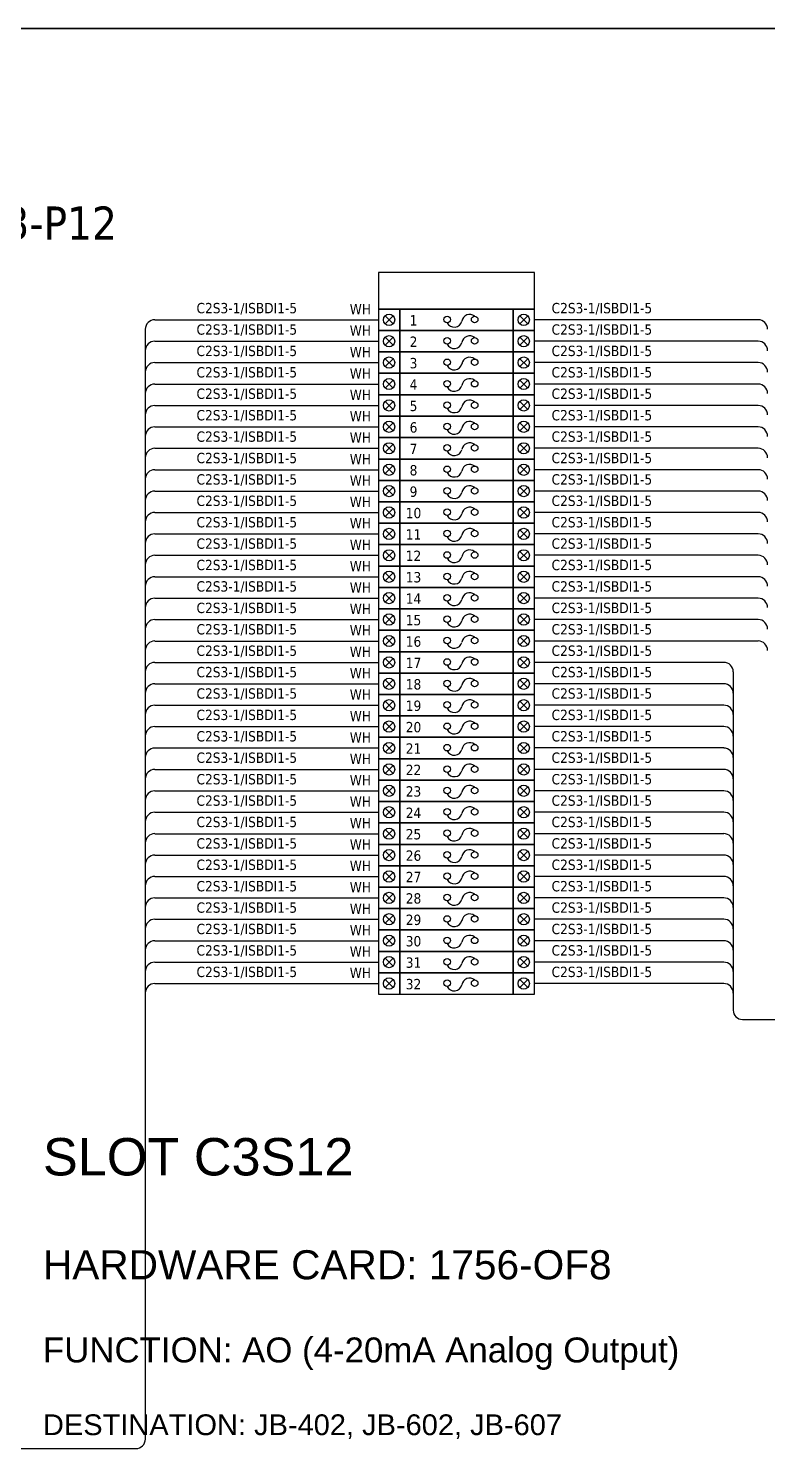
# Model space of a CAD drawing. Header units: millimetres. Extents: x 0 to 62600, y 0 to 14837.
# Drawn here: x 51606 to 52318, y 7345 to 8713 of the extents above; entities that cross this region are included whole.
import ezdxf
from ezdxf.enums import TextEntityAlignment as Align

# ---------------------------------------------------------------- set-up
doc = ezdxf.new("R2010")
doc.units = ezdxf.units.MM
doc.layers.add('HELPPOINT', color=7, linetype='Continuous')
doc.layers.add('IE-WIRE', color=7, linetype='Continuous', lineweight=25)
doc.layers.add('power', color=7, linetype='Continuous', lineweight=25)
doc.styles.get("Standard").update_dxf_attribs({"font": 'arial.ttf'})
doc.styles.add('Tahoma', font='')
doc.styles.get('Tahoma').set_extended_font_data('Tahoma')

msp = doc.modelspace()

# ---------------------------------------------------------------- linework, layer by layer
at = {"color": 1, "ltscale": 25.4}
for p, q in [((51956.8, 8436), (51949.2, 8428.3)), ((51949.2, 8436), (51956.8, 8428.3)), ((52078.9, 8436), (52086.6, 8428.3)), ((52086.6, 8436), (52078.9, 8428.3)), ((51956.8, 8415.3), (51949.2, 8407.7)), ((51949.2, 8415.3), (51956.8, 8407.7)), ((52078.9, 8415.3), (52086.6, 8407.7)), ((52086.6, 8415.3), (52078.9, 8407.7)), ((51956.8, 8394.7), (51949.2, 8387.1)), ((51949.2, 8394.7), (51956.8, 8387.1)), ((52078.9, 8394.7), (52086.6, 8387.1)), ((52086.6, 8394.7), (52078.9, 8387.1)), ((51956.8, 8374.1), (51949.2, 8366.4)), ((51949.2, 8374.1), (51956.8, 8366.4)), ((52078.9, 8374.1), (52086.6, 8366.4)), ((52086.6, 8374.1), (52078.9, 8366.4)), ((51956.8, 8353.5), (51949.2, 8345.8)), ((51949.2, 8353.5), (51956.8, 8345.8)), ((52078.9, 8353.5), (52086.6, 8345.8)), ((52086.6, 8353.5), (52078.9, 8345.8)), ((51956.8, 8332.9), (51949.2, 8325.2)), ((51949.2, 8332.9), (51956.8, 8325.2)), ((52078.9, 8332.9), (52086.6, 8325.2)), ((52086.6, 8332.9), (52078.9, 8325.2)), ((51956.8, 8312.3), (51949.2, 8304.6)), ((51949.2, 8312.3), (51956.8, 8304.6)), ((52078.9, 8312.3), (52086.6, 8304.6)), ((52086.6, 8312.3), (52078.9, 8304.6)), ((51956.8, 8291.7), (51949.2, 8284)), ((51949.2, 8291.7), (51956.8, 8284)), ((52078.9, 8291.7), (52086.6, 8284)), ((52086.6, 8291.7), (52078.9, 8284)), ((51956.8, 8271.1), (51949.2, 8263.4)), ((51949.2, 8271.1), (51956.8, 8263.4)), ((52078.9, 8271.1), (52086.6, 8263.4)), ((52086.6, 8271.1), (52078.9, 8263.4)), ((51956.8, 8250.4), (51949.2, 8242.8)), ((51949.2, 8250.4), (51956.8, 8242.8)), ((52078.9, 8250.4), (52086.6, 8242.8)), ((52086.6, 8250.4), (52078.9, 8242.8)), ((51956.8, 8229.8), (51949.2, 8222.2)), ((51949.2, 8229.8), (51956.8, 8222.2)), ((52078.9, 8229.8), (52086.6, 8222.2)), ((52086.6, 8229.8), (52078.9, 8222.2)), ((51956.8, 8209.2), (51949.2, 8201.6)), ((51949.2, 8209.2), (51956.8, 8201.6)), ((52078.9, 8209.2), (52086.6, 8201.6)), ((52086.6, 8209.2), (52078.9, 8201.6)), ((51956.8, 8188.6), (51949.2, 8180.9)), ((51949.2, 8188.6), (51956.8, 8180.9)), ((52078.9, 8188.6), (52086.6, 8180.9)), ((52086.6, 8188.6), (52078.9, 8180.9)), ((51956.8, 8168), (51949.2, 8160.3)), ((51949.2, 8168), (51956.8, 8160.3)), ((52078.9, 8168), (52086.6, 8160.3)), ((52086.6, 8168), (52078.9, 8160.3)), ((51956.8, 8147.4), (51949.2, 8139.7)), ((51949.2, 8147.4), (51956.8, 8139.7)), ((52078.9, 8147.4), (52086.6, 8139.7)), ((52086.6, 8147.4), (52078.9, 8139.7)), ((51956.8, 8126.8), (51949.2, 8119.1)), ((51949.2, 8126.8), (51956.8, 8119.1)), ((52078.9, 8126.8), (52086.6, 8119.1)), ((52086.6, 8126.8), (52078.9, 8119.1)), ((51956.8, 8106.2), (51949.2, 8098.5)), ((51949.2, 8106.2), (51956.8, 8098.5)), ((52078.9, 8106.2), (52086.6, 8098.5)), ((52086.6, 8106.2), (52078.9, 8098.5)), ((51956.8, 8085.6), (51949.2, 8077.9)), ((51949.2, 8085.6), (51956.8, 8077.9)), ((52078.9, 8085.6), (52086.6, 8077.9)), ((52086.6, 8085.6), (52078.9, 8077.9)), ((51956.8, 8064.9), (51949.2, 8057.3)), ((51949.2, 8064.9), (51956.8, 8057.3)), ((52078.9, 8064.9), (52086.6, 8057.3)), ((52086.6, 8064.9), (52078.9, 8057.3)), ((51956.8, 8044.3), (51949.2, 8036.7)), ((51949.2, 8044.3), (51956.8, 8036.7)), ((52078.9, 8044.3), (52086.6, 8036.7)), ((52086.6, 8044.3), (52078.9, 8036.7)), ((51956.8, 8023.7), (51949.2, 8016)), ((51949.2, 8023.7), (51956.8, 8016)), ((52078.9, 8023.7), (52086.6, 8016)), ((52086.6, 8023.7), (52078.9, 8016)), ((51956.8, 8003.1), (51949.2, 7995.4)), ((51949.2, 8003.1), (51956.8, 7995.4)), ((52078.9, 8003.1), (52086.6, 7995.4)), ((52086.6, 8003.1), (52078.9, 7995.4)), ((51956.8, 7982.5), (51949.2, 7974.8)), ((51949.2, 7982.5), (51956.8, 7974.8)), ((52078.9, 7982.5), (52086.6, 7974.8)), ((52086.6, 7982.5), (52078.9, 7974.8)), ((51956.8, 7961.9), (51949.2, 7954.2)), ((51949.2, 7961.9), (51956.8, 7954.2)), ((52078.9, 7961.9), (52086.6, 7954.2)), ((52086.6, 7961.9), (52078.9, 7954.2)), ((51956.8, 7941.3), (51949.2, 7933.6)), ((51949.2, 7941.3), (51956.8, 7933.6)), ((52078.9, 7941.3), (52086.6, 7933.6)), ((52086.6, 7941.3), (52078.9, 7933.6)), ((51956.8, 7920.7), (51949.2, 7913)), ((51949.2, 7920.7), (51956.8, 7913)), ((52078.9, 7920.7), (52086.6, 7913)), ((52086.6, 7920.7), (52078.9, 7913)), ((51956.8, 7900), (51949.2, 7892.4)), ((51949.2, 7900), (51956.8, 7892.4)), ((52078.9, 7900), (52086.6, 7892.4)), ((52086.6, 7900), (52078.9, 7892.4)), ((51956.8, 7879.4), (51949.2, 7871.8)), ((51949.2, 7879.4), (51956.8, 7871.8)), ((52078.9, 7879.4), (52086.6, 7871.8)), ((52086.6, 7879.4), (52078.9, 7871.8)), ((51956.8, 7858.8), (51949.2, 7851.2)), ((51949.2, 7858.8), (51956.8, 7851.2)), ((52078.9, 7858.8), (52086.6, 7851.2)), ((52086.6, 7858.8), (52078.9, 7851.2)), ((51956.8, 7838.2), (51949.2, 7830.5)), ((51949.2, 7838.2), (51956.8, 7830.5)), ((52078.9, 7838.2), (52086.6, 7830.5)), ((52086.6, 7838.2), (52078.9, 7830.5)), ((51956.8, 7817.6), (51949.2, 7809.9)), ((51949.2, 7817.6), (51956.8, 7809.9)), ((52078.9, 7817.6), (52086.6, 7809.9)), ((52086.6, 7817.6), (52078.9, 7809.9)), ((51956.8, 7797), (51949.2, 7789.3)), ((51949.2, 7797), (51956.8, 7789.3)), ((52078.9, 7797), (52086.6, 7789.3)), ((52086.6, 7797), (52078.9, 7789.3))]:
    msp.add_line(p, q, dxfattribs=at)
at = {"color": 4, "ltscale": 25.4}
msp.add_lwpolyline([(51942.7, 8442.4), (52093, 8442.4), (52093, 8477.6), (51942.7, 8477.6)], close=True, dxfattribs=at)
at = {"color": 1, "ltscale": 25.4}
for points in [[(51942.7, 8421.8), (51963.3, 8421.8), (51963.3, 8442.4), (51942.7, 8442.4)], [(51963.3, 8421.8), (52072.4, 8421.8), (52072.4, 8442.4), (51963.3, 8442.4)], [(52072.4, 8421.8), (52093, 8421.8), (52093, 8442.4), (52072.4, 8442.4)], [(51942.7, 8401.2), (51963.3, 8401.2), (51963.3, 8421.8), (51942.7, 8421.8)], [(51963.3, 8401.2), (52072.4, 8401.2), (52072.4, 8421.8), (51963.3, 8421.8)], [(52072.4, 8401.2), (52093, 8401.2), (52093, 8421.8), (52072.4, 8421.8)], [(51942.7, 8380.6), (51963.3, 8380.6), (51963.3, 8401.2), (51942.7, 8401.2)], [(51963.3, 8380.6), (52072.4, 8380.6), (52072.4, 8401.2), (51963.3, 8401.2)], [(52072.4, 8380.6), (52093, 8380.6), (52093, 8401.2), (52072.4, 8401.2)], [(51942.7, 8360), (51963.3, 8360), (51963.3, 8380.6), (51942.7, 8380.6)], [(51963.3, 8360), (52072.4, 8360), (52072.4, 8380.6), (51963.3, 8380.6)], [(52072.4, 8360), (52093, 8360), (52093, 8380.6), (52072.4, 8380.6)], [(51942.7, 8339.4), (51963.3, 8339.4), (51963.3, 8360), (51942.7, 8360)], [(51963.3, 8339.4), (52072.4, 8339.4), (52072.4, 8360), (51963.3, 8360)], [(52072.4, 8339.4), (52093, 8339.4), (52093, 8360), (52072.4, 8360)], [(51942.7, 8318.8), (51963.3, 8318.8), (51963.3, 8339.4), (51942.7, 8339.4)], [(51963.3, 8318.8), (52072.4, 8318.8), (52072.4, 8339.4), (51963.3, 8339.4)], [(52072.4, 8318.8), (52093, 8318.8), (52093, 8339.4), (52072.4, 8339.4)], [(51942.7, 8298.1), (51963.3, 8298.1), (51963.3, 8318.8), (51942.7, 8318.8)], [(51963.3, 8298.1), (52072.4, 8298.1), (52072.4, 8318.8), (51963.3, 8318.8)], [(52072.4, 8298.1), (52093, 8298.1), (52093, 8318.8), (52072.4, 8318.8)], [(51942.7, 8277.5), (51963.3, 8277.5), (51963.3, 8298.1), (51942.7, 8298.1)], [(51963.3, 8277.5), (52072.4, 8277.5), (52072.4, 8298.1), (51963.3, 8298.1)], [(52072.4, 8277.5), (52093, 8277.5), (52093, 8298.1), (52072.4, 8298.1)], [(51942.7, 8256.9), (51963.3, 8256.9), (51963.3, 8277.5), (51942.7, 8277.5)], [(51963.3, 8256.9), (52072.4, 8256.9), (52072.4, 8277.5), (51963.3, 8277.5)], [(52072.4, 8256.9), (52093, 8256.9), (52093, 8277.5), (52072.4, 8277.5)], [(51942.7, 8236.3), (51963.3, 8236.3), (51963.3, 8256.9), (51942.7, 8256.9)], [(51963.3, 8236.3), (52072.4, 8236.3), (52072.4, 8256.9), (51963.3, 8256.9)], [(52072.4, 8236.3), (52093, 8236.3), (52093, 8256.9), (52072.4, 8256.9)], [(51942.7, 8215.7), (51963.3, 8215.7), (51963.3, 8236.3), (51942.7, 8236.3)], [(51963.3, 8215.7), (52072.4, 8215.7), (52072.4, 8236.3), (51963.3, 8236.3)], [(52072.4, 8215.7), (52093, 8215.7), (52093, 8236.3), (52072.4, 8236.3)], [(51942.7, 8195.1), (51963.3, 8195.1), (51963.3, 8215.7), (51942.7, 8215.7)], [(51963.3, 8195.1), (52072.4, 8195.1), (52072.4, 8215.7), (51963.3, 8215.7)], [(52072.4, 8195.1), (52093, 8195.1), (52093, 8215.7), (52072.4, 8215.7)], [(51942.7, 8174.5), (51963.3, 8174.5), (51963.3, 8195.1), (51942.7, 8195.1)], [(51963.3, 8174.5), (52072.4, 8174.5), (52072.4, 8195.1), (51963.3, 8195.1)], [(52072.4, 8174.5), (52093, 8174.5), (52093, 8195.1), (52072.4, 8195.1)], [(51942.7, 8153.9), (51963.3, 8153.9), (51963.3, 8174.5), (51942.7, 8174.5)], [(51963.3, 8153.9), (52072.4, 8153.9), (52072.4, 8174.5), (51963.3, 8174.5)], [(52072.4, 8153.9), (52093, 8153.9), (52093, 8174.5), (52072.4, 8174.5)], [(51942.7, 8133.2), (51963.3, 8133.2), (51963.3, 8153.9), (51942.7, 8153.9)], [(51963.3, 8133.2), (52072.4, 8133.2), (52072.4, 8153.9), (51963.3, 8153.9)], [(52072.4, 8133.2), (52093, 8133.2), (52093, 8153.9), (52072.4, 8153.9)], [(51942.7, 8112.6), (51963.3, 8112.6), (51963.3, 8133.2), (51942.7, 8133.2)], [(51963.3, 8112.6), (52072.4, 8112.6), (52072.4, 8133.2), (51963.3, 8133.2)], [(52072.4, 8112.6), (52093, 8112.6), (52093, 8133.2), (52072.4, 8133.2)], [(51942.7, 8092), (51963.3, 8092), (51963.3, 8112.6), (51942.7, 8112.6)], [(51963.3, 8092), (52072.4, 8092), (52072.4, 8112.6), (51963.3, 8112.6)], [(52072.4, 8092), (52093, 8092), (52093, 8112.6), (52072.4, 8112.6)], [(51942.7, 8071.4), (51963.3, 8071.4), (51963.3, 8092), (51942.7, 8092)], [(51963.3, 8071.4), (52072.4, 8071.4), (52072.4, 8092), (51963.3, 8092)], [(52072.4, 8071.4), (52093, 8071.4), (52093, 8092), (52072.4, 8092)], [(51942.7, 8050.8), (51963.3, 8050.8), (51963.3, 8071.4), (51942.7, 8071.4)], [(51963.3, 8050.8), (52072.4, 8050.8), (52072.4, 8071.4), (51963.3, 8071.4)], [(52072.4, 8050.8), (52093, 8050.8), (52093, 8071.4), (52072.4, 8071.4)], [(51942.7, 8030.2), (51963.3, 8030.2), (51963.3, 8050.8), (51942.7, 8050.8)], [(51963.3, 8030.2), (52072.4, 8030.2), (52072.4, 8050.8), (51963.3, 8050.8)], [(52072.4, 8030.2), (52093, 8030.2), (52093, 8050.8), (52072.4, 8050.8)], [(51942.7, 8009.6), (51963.3, 8009.6), (51963.3, 8030.2), (51942.7, 8030.2)], [(51963.3, 8009.6), (52072.4, 8009.6), (52072.4, 8030.2), (51963.3, 8030.2)], [(52072.4, 8009.6), (52093, 8009.6), (52093, 8030.2), (52072.4, 8030.2)], [(51942.7, 7989), (51963.3, 7989), (51963.3, 8009.6), (51942.7, 8009.6)], [(51963.3, 7989), (52072.4, 7989), (52072.4, 8009.6), (51963.3, 8009.6)], [(52072.4, 7989), (52093, 7989), (52093, 8009.6), (52072.4, 8009.6)], [(51942.7, 7968.4), (51963.3, 7968.4), (51963.3, 7989), (51942.7, 7989)], [(51963.3, 7968.4), (52072.4, 7968.4), (52072.4, 7989), (51963.3, 7989)], [(52072.4, 7968.4), (52093, 7968.4), (52093, 7989), (52072.4, 7989)], [(51942.7, 7947.7), (51963.3, 7947.7), (51963.3, 7968.4), (51942.7, 7968.4)], [(51963.3, 7947.7), (52072.4, 7947.7), (52072.4, 7968.4), (51963.3, 7968.4)], [(52072.4, 7947.7), (52093, 7947.7), (52093, 7968.4), (52072.4, 7968.4)], [(51942.7, 7927.1), (51963.3, 7927.1), (51963.3, 7947.7), (51942.7, 7947.7)], [(51963.3, 7927.1), (52072.4, 7927.1), (52072.4, 7947.7), (51963.3, 7947.7)], [(52072.4, 7927.1), (52093, 7927.1), (52093, 7947.7), (52072.4, 7947.7)], [(51942.7, 7906.5), (51963.3, 7906.5), (51963.3, 7927.1), (51942.7, 7927.1)], [(51963.3, 7906.5), (52072.4, 7906.5), (52072.4, 7927.1), (51963.3, 7927.1)], [(52072.4, 7906.5), (52093, 7906.5), (52093, 7927.1), (52072.4, 7927.1)], [(51942.7, 7885.9), (51963.3, 7885.9), (51963.3, 7906.5), (51942.7, 7906.5)], [(51963.3, 7885.9), (52072.4, 7885.9), (52072.4, 7906.5), (51963.3, 7906.5)], [(52072.4, 7885.9), (52093, 7885.9), (52093, 7906.5), (52072.4, 7906.5)], [(51942.7, 7865.3), (51963.3, 7865.3), (51963.3, 7885.9), (51942.7, 7885.9)], [(51963.3, 7865.3), (52072.4, 7865.3), (52072.4, 7885.9), (51963.3, 7885.9)], [(52072.4, 7865.3), (52093, 7865.3), (52093, 7885.9), (52072.4, 7885.9)], [(51942.7, 7844.7), (51963.3, 7844.7), (51963.3, 7865.3), (51942.7, 7865.3)], [(51963.3, 7844.7), (52072.4, 7844.7), (52072.4, 7865.3), (51963.3, 7865.3)], [(52072.4, 7844.7), (52093, 7844.7), (52093, 7865.3), (52072.4, 7865.3)], [(51942.7, 7824.1), (51963.3, 7824.1), (51963.3, 7844.7), (51942.7, 7844.7)], [(51963.3, 7824.1), (52072.4, 7824.1), (52072.4, 7844.7), (51963.3, 7844.7)], [(52072.4, 7824.1), (52093, 7824.1), (52093, 7844.7), (52072.4, 7844.7)], [(51942.7, 7803.5), (51963.3, 7803.5), (51963.3, 7824.1), (51942.7, 7824.1)], [(51963.3, 7803.5), (52072.4, 7803.5), (52072.4, 7824.1), (51963.3, 7824.1)], [(52072.4, 7803.5), (52093, 7803.5), (52093, 7824.1), (52072.4, 7824.1)], [(51942.7, 7782.8), (51963.3, 7782.8), (51963.3, 7803.5), (51942.7, 7803.5)], [(51963.3, 7782.8), (52072.4, 7782.8), (52072.4, 7803.5), (51963.3, 7803.5)], [(52072.4, 7782.8), (52093, 7782.8), (52093, 7803.5), (52072.4, 7803.5)]]:
    msp.add_lwpolyline(points, close=True, dxfattribs=at)
for centre in [(51953, 8432.1), (52082.7, 8432.1), (51953, 8411.5), (52082.7, 8411.5), (51953, 8390.9), (52082.7, 8390.9), (51953, 8370.3), (52082.7, 8370.3), (51953, 8349.7), (52082.7, 8349.7), (51953, 8329.1), (52082.7, 8329.1), (51953, 8308.4), (52082.7, 8308.4), (51953, 8287.8), (52082.7, 8287.8), (51953, 8267.2), (52082.7, 8267.2), (51953, 8246.6), (52082.7, 8246.6), (51953, 8226), (52082.7, 8226), (51953, 8205.4), (52082.7, 8205.4), (51953, 8184.8), (52082.7, 8184.8), (51953, 8164.2), (52082.7, 8164.2), (51953, 8143.6), (52082.7, 8143.6), (51953, 8122.9), (52082.7, 8122.9), (51953, 8102.3), (52082.7, 8102.3), (51953, 8081.7), (52082.7, 8081.7), (51953, 8061.1), (52082.7, 8061.1), (51953, 8040.5), (52082.7, 8040.5), (51953, 8019.9), (52082.7, 8019.9), (51953, 7999.3), (52082.7, 7999.3), (51953, 7978.7), (52082.7, 7978.7), (51953, 7958), (52082.7, 7958), (51953, 7937.4), (52082.7, 7937.4), (51953, 7916.8), (52082.7, 7916.8), (51953, 7896.2), (52082.7, 7896.2), (51953, 7875.6), (52082.7, 7875.6), (51953, 7855), (52082.7, 7855), (51953, 7834.4), (52082.7, 7834.4), (51953, 7813.8), (52082.7, 7813.8), (51953, 7793.2), (52082.7, 7793.2)]:
    msp.add_circle(centre, 5.42, dxfattribs=at)
at = {"layer": 'HELPPOINT', "color": 4, "lineweight": 35}
msp.add_line((50319.6, 8712.6), (54212.9, 8712.6), dxfattribs=at)
msp.add_line((50319.6, 8712.6), (54212.9, 8712.6), dxfattribs=at)
at = {"layer": 'IE-WIRE', "color": 4, "ltscale": 25.4}
for p, q in [((51718.2, 8423), (51718.2, 7354.6)), ((51727.3, 8432.1), (51942.7, 8432.1)), ((52308.4, 8432.1), (52093, 8432.1)), ((51727.3, 8411.5), (51942.7, 8411.5)), ((52308.4, 8411.5), (52093, 8411.5)), ((51727.3, 8390.9), (51942.7, 8390.9)), ((52308.4, 8390.9), (52093, 8390.9)), ((51727.3, 8370.3), (51942.7, 8370.3)), ((52308.4, 8370.3), (52093, 8370.3)), ((51727.3, 8349.7), (51942.7, 8349.7)), ((52308.4, 8349.7), (52093, 8349.7)), ((51727.3, 8329.1), (51942.7, 8329.1)), ((52308.4, 8329.1), (52093, 8329.1)), ((51727.3, 8308.4), (51942.7, 8308.4)), ((52308.4, 8308.4), (52093, 8308.4)), ((51727.3, 8287.8), (51942.7, 8287.8)), ((52308.4, 8287.8), (52093, 8287.8)), ((51727.3, 8267.2), (51942.7, 8267.2)), ((52308.4, 8267.2), (52093, 8267.2)), ((51727.3, 8246.6), (51942.7, 8246.6)), ((52308.4, 8246.6), (52093, 8246.6)), ((51727.3, 8226), (51942.7, 8226)), ((52308.4, 8226), (52093, 8226)), ((51727.3, 8205.4), (51942.7, 8205.4)), ((52308.4, 8205.4), (52093, 8205.4)), ((51727.3, 8184.8), (51942.7, 8184.8)), ((52308.4, 8184.8), (52093, 8184.8)), ((51727.3, 8164.2), (51942.7, 8164.2)), ((52308.4, 8164.2), (52093, 8164.2)), ((51727.3, 8143.6), (51942.7, 8143.6)), ((52308.4, 8143.6), (52093, 8143.6)), ((51727.3, 8122.9), (51942.7, 8122.9)), ((52308.4, 8122.9), (52093, 8122.9)), ((51727.3, 8102.3), (51942.7, 8102.3)), ((52275.3, 8102.3), (52093, 8102.3)), ((51727.3, 8081.7), (51942.7, 8081.7)), ((52275.3, 8081.7), (52093, 8081.7)), ((52284.4, 8093.2), (52284.4, 7767.5)), ((51727.3, 8061.1), (51942.7, 8061.1)), ((52275.3, 8061.1), (52093, 8061.1)), ((51727.3, 8040.5), (51942.7, 8040.5)), ((52275.3, 8040.5), (52093, 8040.5)), ((51727.3, 8019.9), (51942.7, 8019.9)), ((52275.3, 8019.9), (52093, 8019.9)), ((51727.3, 7999.3), (51942.7, 7999.3)), ((52275.3, 7999.3), (52093, 7999.3)), ((51727.3, 7978.7), (51942.7, 7978.7)), ((52275.3, 7978.7), (52093, 7978.7)), ((51727.3, 7958), (51942.7, 7958)), ((52275.3, 7958), (52093, 7958)), ((51727.3, 7937.4), (51942.7, 7937.4)), ((52275.3, 7937.4), (52093, 7937.4)), ((51727.3, 7916.8), (51942.7, 7916.8)), ((52275.3, 7916.8), (52093, 7916.8)), ((51727.3, 7896.2), (51942.7, 7896.2)), ((52275.3, 7896.2), (52093, 7896.2)), ((51727.3, 7875.6), (51942.7, 7875.6)), ((52275.3, 7875.6), (52093, 7875.6)), ((51727.3, 7855), (51942.7, 7855)), ((52275.3, 7855), (52093, 7855)), ((51727.3, 7834.4), (51942.7, 7834.4)), ((52275.3, 7834.4), (52093, 7834.4)), ((51727.3, 7813.8), (51942.7, 7813.8)), ((52275.3, 7813.8), (52093, 7813.8)), ((51727.3, 7793.2), (51942.7, 7793.2)), ((52275.3, 7793.2), (52093, 7793.2))]:
    msp.add_line(p, q, dxfattribs=at)
at = {"layer": 'IE-WIRE', "color": 4}
for p, q in [((52293.4, 7758.5), (52559.2, 7758.5)), ((50667.7, 7345.4), (51709.1, 7345.4))]:
    msp.add_line(p, q, dxfattribs=at)
at = {"layer": 'IE-WIRE', "color": 4, "ltscale": 25.4}
for centre, start, end in [((51727.3, 8423), 90, 180), ((52308.4, 8423), 0, 90), ((51727.3, 8402.4), 90, 180), ((52308.4, 8402.4), 0, 90), ((51727.3, 8381.8), 90, 180), ((52308.4, 8381.8), 0, 90), ((51727.3, 8361.1), 90, 180), ((52308.4, 8361.1), 0, 90), ((51727.3, 8340.5), 90, 180), ((52308.4, 8340.5), 0, 90), ((51727.3, 8319.9), 90, 180), ((52308.4, 8319.9), 0, 90), ((51727.3, 8299.3), 90, 180), ((52308.4, 8299.3), 0, 90), ((51727.3, 8278.7), 90, 180), ((52308.4, 8278.7), 0, 90), ((51727.3, 8258.1), 90, 180), ((52308.4, 8258.1), 0, 90), ((51727.3, 8237.5), 90, 180), ((52308.4, 8237.5), 0, 90), ((51727.3, 8216.9), 90, 180), ((52308.4, 8216.9), 0, 90), ((51727.3, 8196.3), 90, 180), ((52308.4, 8196.3), 0, 90), ((51727.3, 8175.6), 90, 180), ((52308.4, 8175.6), 0, 90), ((51727.3, 8155), 90, 180), ((52308.4, 8155), 0, 90), ((51727.3, 8134.4), 90, 180), ((52308.4, 8134.4), 0, 90), ((51727.3, 8113.8), 90, 180), ((52308.4, 8113.8), 0, 90), ((51727.3, 8093.2), 90, 180), ((52275.3, 8093.2), 0, 90), ((51727.3, 8072.6), 90, 180), ((52275.3, 8072.6), 0, 90), ((51727.3, 8052), 90, 180), ((52275.3, 8052), 0, 90), ((51727.3, 8031.4), 90, 180), ((52275.3, 8031.4), 0, 90), ((51727.3, 8010.7), 90, 180), ((52275.3, 8010.7), 0, 90), ((51727.3, 7990.1), 90, 180), ((52275.3, 7990.1), 0, 90), ((51727.3, 7969.5), 90, 180), ((52275.3, 7969.5), 0, 90), ((51727.3, 7948.9), 90, 180), ((52275.3, 7948.9), 0, 90), ((51727.3, 7928.3), 90, 180), ((52275.3, 7928.3), 0, 90), ((51727.3, 7907.7), 90, 180), ((52275.3, 7907.7), 0, 90), ((51727.3, 7887.1), 90, 180), ((52275.3, 7887.1), 0, 90), ((51727.3, 7866.5), 90, 180), ((52275.3, 7866.5), 0, 90), ((51727.3, 7845.9), 90, 180), ((52275.3, 7845.9), 0, 90), ((51727.3, 7825.2), 90, 180), ((52275.3, 7825.2), 0, 90), ((51727.3, 7804.6), 90, 180), ((52275.3, 7804.6), 0, 90), ((51727.3, 7784), 90, 180), ((52275.3, 7784), 0, 90)]:
    msp.add_arc(centre, 9.14, start, end, dxfattribs=at)
at = {"layer": 'IE-WIRE', "color": 4}
for centre, radius, start, end in [((52293.4, 7767.5), 8.96, 180, 270), ((51709.1, 7354.6), 9.14, 270, 0)]:
    msp.add_arc(centre, radius, start, end, dxfattribs=at)
at = {"layer": 'power', "color": 1, "ltscale": 25.4}
for centre in [(52009, 8432.4), (52035.4, 8432.4), (52009, 8411.8), (52035.4, 8411.8), (52009, 8391.2), (52035.4, 8391.2), (52009, 8370.6), (52035.4, 8370.6), (52009, 8350), (52035.4, 8350), (52009, 8329.4), (52035.4, 8329.4), (52009, 8308.8), (52035.4, 8308.8), (52009, 8288.2), (52035.4, 8288.2), (52009, 8267.5), (52035.4, 8267.5), (52009, 8246.9), (52035.4, 8246.9), (52009, 8226.3), (52035.4, 8226.3), (52009, 8205.7), (52035.4, 8205.7), (52009, 8185.1), (52035.4, 8185.1), (52009, 8164.5), (52035.4, 8164.5), (52009, 8143.9), (52035.4, 8143.9), (52009, 8123.3), (52035.4, 8123.3), (52009, 8102.7), (52035.4, 8102.7), (52009, 8082), (52035.4, 8082), (52009, 8061.4), (52035.4, 8061.4), (52009, 8040.8), (52035.4, 8040.8), (52009, 8020.2), (52035.4, 8020.2), (52009, 7999.6), (52035.4, 7999.6), (52009, 7979), (52035.4, 7979), (52009, 7958.4), (52035.4, 7958.4), (52009, 7937.8), (52035.4, 7937.8), (52009, 7917.1), (52035.4, 7917.1), (52009, 7896.5), (52035.4, 7896.5), (52009, 7875.9), (52035.4, 7875.9), (52009, 7855.3), (52035.4, 7855.3), (52009, 7834.7), (52035.4, 7834.7), (52009, 7814.1), (52035.4, 7814.1), (52009, 7793.5), (52035.4, 7793.5)]:
    msp.add_circle(centre, 3.16, dxfattribs=at)
for centre, radius, start, end in [((52030.6, 8429.6), 7.66, 51.1309, 171.3254), ((52015.7, 8432.6), 7.52, 206.1634, 346.0383), ((52015.7, 8412), 7.52, 206.1634, 346.0383), ((52030.6, 8409), 7.66, 51.1309, 171.3254), ((52030.6, 8388.4), 7.66, 51.1309, 171.3254), ((52015.7, 8391.4), 7.52, 206.1634, 346.0383), ((52015.7, 8370.8), 7.52, 206.1634, 346.0383), ((52030.6, 8367.8), 7.66, 51.1309, 171.3254), ((52030.6, 8347.2), 7.66, 51.1309, 171.3254), ((52015.7, 8350.2), 7.52, 206.1634, 346.0383), ((52015.7, 8329.5), 7.52, 206.1634, 346.0383), ((52030.6, 8326.6), 7.66, 51.1309, 171.3254), ((52030.6, 8306), 7.66, 51.1309, 171.3254), ((52015.7, 8308.9), 7.52, 206.1634, 346.0383), ((52015.7, 8288.3), 7.52, 206.1634, 346.0383), ((52030.6, 8285.3), 7.66, 51.1309, 171.3254), ((52030.6, 8264.7), 7.66, 51.1309, 171.3254), ((52015.7, 8267.7), 7.52, 206.1634, 346.0383), ((52015.7, 8247.1), 7.52, 206.1634, 346.0383), ((52030.6, 8244.1), 7.66, 51.1309, 171.3254), ((52030.6, 8223.5), 7.66, 51.1309, 171.3254), ((52015.7, 8226.5), 7.52, 206.1634, 346.0383), ((52015.7, 8205.9), 7.52, 206.1634, 346.0383), ((52030.6, 8202.9), 7.66, 51.1309, 171.3254), ((52030.6, 8182.3), 7.66, 51.1309, 171.3254), ((52015.7, 8185.3), 7.52, 206.1634, 346.0383), ((52015.7, 8164.6), 7.52, 206.1634, 346.0383), ((52030.6, 8161.7), 7.66, 51.1309, 171.3254), ((52030.6, 8141.1), 7.66, 51.1309, 171.3254), ((52015.7, 8144), 7.52, 206.1634, 346.0383), ((52015.7, 8123.4), 7.52, 206.1634, 346.0383), ((52030.6, 8120.5), 7.66, 51.1309, 171.3254), ((52015.7, 8102.8), 7.52, 206.1634, 346.0383), ((52030.6, 8099.8), 7.66, 51.1309, 171.3254), ((52015.7, 8082.2), 7.52, 206.1634, 346.0383), ((52030.6, 8079.2), 7.66, 51.1309, 171.3254), ((52015.7, 8061.6), 7.52, 206.1634, 346.0383), ((52030.6, 8058.6), 7.66, 51.1309, 171.3254), ((52015.7, 8041), 7.52, 206.1634, 346.0383), ((52030.6, 8038), 7.66, 51.1309, 171.3254), ((52015.7, 8020.4), 7.52, 206.1634, 346.0383), ((52030.6, 8017.4), 7.66, 51.1309, 171.3254), ((52030.6, 7996.8), 7.66, 51.1309, 171.3254), ((52015.7, 7999.8), 7.52, 206.1634, 346.0383), ((52015.7, 7979.1), 7.52, 206.1634, 346.0383), ((52030.6, 7976.2), 7.66, 51.1309, 171.3254), ((52030.6, 7955.6), 7.66, 51.1309, 171.3254), ((52015.7, 7958.5), 7.52, 206.1634, 346.0383), ((52015.7, 7937.9), 7.52, 206.1634, 346.0383), ((52030.6, 7934.9), 7.66, 51.1309, 171.3254), ((52030.6, 7914.3), 7.66, 51.1309, 171.3254), ((52015.7, 7917.3), 7.52, 206.1634, 346.0383), ((52015.7, 7896.7), 7.52, 206.1634, 346.0383), ((52030.6, 7893.7), 7.66, 51.1309, 171.3254), ((52030.6, 7873.1), 7.66, 51.1309, 171.3254), ((52015.7, 7876.1), 7.52, 206.1634, 346.0383), ((52015.7, 7855.5), 7.52, 206.1634, 346.0383), ((52030.6, 7852.5), 7.66, 51.1309, 171.3254), ((52030.6, 7831.9), 7.66, 51.1309, 171.3254), ((52015.7, 7834.9), 7.52, 206.1634, 346.0383), ((52015.7, 7814.2), 7.52, 206.1634, 346.0383), ((52030.6, 7811.3), 7.66, 51.1309, 171.3254), ((52030.6, 7790.7), 7.66, 51.1309, 171.3254), ((52015.7, 7793.6), 7.52, 206.1634, 346.0383)]:
    msp.add_arc(centre, radius, start, end, dxfattribs=at)

# ---------------------------------------------------------------- texts
at = {"color": 2, "style": 'Tahoma'}
msp.add_text('=CA3+MCP-M3-P12', height=32, dxfattribs=at).set_placement((51503, 8525.2), align=Align.MIDDLE_CENTER)
at = {"color": 4, "style": 'Tahoma'}
for s, height, p in [('C2S3-1/ISBDI1-5', 9.949, (51767.5, 8438.4)), ('WH', 9.95, (51915.1, 8437.4)), ('C2S3-1/ISBDI1-5', 9.949, (52109.5, 8438.4)), ('C2S3-1/ISBDI1-5', 9.949, (51767.5, 8417.8)), ('WH', 9.95, (51915.1, 8416.8)), ('C2S3-1/ISBDI1-5', 9.949, (52109.5, 8417.8)), ('C2S3-1/ISBDI1-5', 9.949, (51767.5, 8397.2)), ('WH', 9.95, (51915.1, 8396.1)), ('C2S3-1/ISBDI1-5', 9.949, (52109.5, 8397.2)), ('C2S3-1/ISBDI1-5', 9.949, (51767.5, 8376.6)), ('WH', 9.95, (51915.1, 8375.5)), ('C2S3-1/ISBDI1-5', 9.949, (52109.5, 8376.6)), ('C2S3-1/ISBDI1-5', 9.949, (51767.5, 8356)), ('WH', 9.95, (51915.1, 8354.9)), ('C2S3-1/ISBDI1-5', 9.949, (52109.5, 8356)), ('C2S3-1/ISBDI1-5', 9.949, (51767.5, 8335.3)), ('WH', 9.95, (51915.1, 8334.3)), ('C2S3-1/ISBDI1-5', 9.949, (52109.5, 8335.3)), ('C2S3-1/ISBDI1-5', 9.949, (51767.5, 8314.7)), ('WH', 9.95, (51915.1, 8313.7)), ('C2S3-1/ISBDI1-5', 9.949, (52109.5, 8314.7)), ('C2S3-1/ISBDI1-5', 9.949, (51767.5, 8294.1)), ('WH', 9.95, (51915.1, 8293.1)), ('C2S3-1/ISBDI1-5', 9.949, (52109.5, 8294.1)), ('C2S3-1/ISBDI1-5', 9.949, (51767.5, 8273.5)), ('WH', 9.95, (51915.1, 8272.5)), ('C2S3-1/ISBDI1-5', 9.949, (52109.5, 8273.5)), ('C2S3-1/ISBDI1-5', 9.949, (51767.5, 8252.9)), ('WH', 9.95, (51915.1, 8251.9)), ('C2S3-1/ISBDI1-5', 9.949, (52109.5, 8252.9)), ('C2S3-1/ISBDI1-5', 9.949, (51767.5, 8232.3)), ('WH', 9.95, (51915.1, 8231.3)), ('C2S3-1/ISBDI1-5', 9.949, (52109.5, 8232.3)), ('C2S3-1/ISBDI1-5', 9.949, (51767.5, 8211.7)), ('WH', 9.95, (51915.1, 8210.6)), ('C2S3-1/ISBDI1-5', 9.949, (52109.5, 8211.7)), ('C2S3-1/ISBDI1-5', 9.949, (51767.5, 8191.1)), ('WH', 9.95, (51915.1, 8190)), ('C2S3-1/ISBDI1-5', 9.949, (52109.5, 8191.1)), ('C2S3-1/ISBDI1-5', 9.949, (51767.5, 8170.5)), ('WH', 9.95, (51915.1, 8169.4)), ('C2S3-1/ISBDI1-5', 9.949, (52109.5, 8170.5)), ('C2S3-1/ISBDI1-5', 9.949, (51767.5, 8149.8)), ('WH', 9.95, (51915.1, 8148.8)), ('C2S3-1/ISBDI1-5', 9.949, (52109.5, 8149.8)), ('C2S3-1/ISBDI1-5', 9.949, (51767.5, 8129.2)), ('WH', 9.95, (51915.1, 8128.2)), ('C2S3-1/ISBDI1-5', 9.949, (52109.5, 8129.2)), ('C2S3-1/ISBDI1-5', 9.949, (51767.5, 8108.6)), ('WH', 9.95, (51915.1, 8107.6)), ('C2S3-1/ISBDI1-5', 9.949, (52109.5, 8108.6)), ('C2S3-1/ISBDI1-5', 9.949, (51767.5, 8088)), ('WH', 9.95, (51915.1, 8087)), ('C2S3-1/ISBDI1-5', 9.949, (52109.5, 8088)), ('C2S3-1/ISBDI1-5', 9.949, (51767.5, 8067.4)), ('WH', 9.95, (51915.1, 8066.4)), ('C2S3-1/ISBDI1-5', 9.949, (52109.5, 8067.4)), ('C2S3-1/ISBDI1-5', 9.949, (51767.5, 8046.8)), ('WH', 9.95, (51915.1, 8045.7)), ('C2S3-1/ISBDI1-5', 9.949, (52109.5, 8046.8)), ('C2S3-1/ISBDI1-5', 9.949, (51767.5, 8026.2)), ('WH', 9.95, (51915.1, 8025.1)), ('C2S3-1/ISBDI1-5', 9.949, (52109.5, 8026.2)), ('C2S3-1/ISBDI1-5', 9.949, (51767.5, 8005.6)), ('WH', 9.95, (51915.1, 8004.5)), ('C2S3-1/ISBDI1-5', 9.949, (52109.5, 8005.6)), ('C2S3-1/ISBDI1-5', 9.949, (51767.5, 7984.9)), ('WH', 9.95, (51915.1, 7983.9)), ('C2S3-1/ISBDI1-5', 9.949, (52109.5, 7984.9)), ('C2S3-1/ISBDI1-5', 9.949, (51767.5, 7964.3)), ('WH', 9.95, (51915.1, 7963.3)), ('C2S3-1/ISBDI1-5', 9.949, (52109.5, 7964.3)), ('C2S3-1/ISBDI1-5', 9.949, (51767.5, 7943.7)), ('WH', 9.95, (51915.1, 7942.7)), ('C2S3-1/ISBDI1-5', 9.949, (52109.5, 7943.7)), ('C2S3-1/ISBDI1-5', 9.949, (51767.5, 7923.1)), ('WH', 9.95, (51915.1, 7922.1)), ('C2S3-1/ISBDI1-5', 9.949, (52109.5, 7923.1)), ('C2S3-1/ISBDI1-5', 9.949, (51767.5, 7902.5)), ('WH', 9.95, (51915.1, 7901.5)), ('C2S3-1/ISBDI1-5', 9.949, (52109.5, 7902.5)), ('C2S3-1/ISBDI1-5', 9.949, (51767.5, 7881.9)), ('WH', 9.95, (51915.1, 7880.9)), ('C2S3-1/ISBDI1-5', 9.949, (52109.5, 7881.9)), ('C2S3-1/ISBDI1-5', 9.949, (51767.5, 7861.3)), ('WH', 9.95, (51915.1, 7860.2)), ('C2S3-1/ISBDI1-5', 9.949, (52109.5, 7861.3)), ('C2S3-1/ISBDI1-5', 9.949, (51767.5, 7840.7)), ('WH', 9.95, (51915.1, 7839.6)), ('C2S3-1/ISBDI1-5', 9.949, (52109.5, 7840.7)), ('C2S3-1/ISBDI1-5', 9.949, (51767.5, 7820.1)), ('WH', 9.95, (51915.1, 7819)), ('C2S3-1/ISBDI1-5', 9.949, (52109.5, 7820.1)), ('C2S3-1/ISBDI1-5', 9.949, (51767.5, 7799.4)), ('WH', 9.95, (51915.1, 7798.4)), ('C2S3-1/ISBDI1-5', 9.949, (52109.5, 7799.4))]:
    msp.add_text(s, height=height, dxfattribs=at).set_placement(p)
at = {"color": 2}
msp.add_text('SLOT C3S12', height=36, dxfattribs=at).set_placement((51619.6, 7608.4))
at = {"color": 3}
msp.add_text('HARDWARE CARD: 1756-OF8', height=28, dxfattribs=at).set_placement((51619.6, 7508.4))
at = {"color": 7}
msp.add_text('FUNCTION: AO (4-20mA Analog Output)', height=24, dxfattribs=at).set_placement((51619.6, 7428.4))
at = {"color": 8}
msp.add_text('DESTINATION: JB-402, JB-602, JB-607', height=20, dxfattribs=at).set_placement((51619.6, 7358.4))
at = {"layer": 'power', "color": 7, "style": 'Tahoma'}
for s, p in [('1', (51976.5, 8431.6)), ('2', (51976.5, 8411)), ('3', (51976.5, 8390.4)), ('4', (51976.5, 8369.8)), ('5', (51976.5, 8349.2)), ('6', (51976.5, 8328.5)), ('7', (51976.5, 8307.9)), ('8', (51976.5, 8287.3)), ('9', (51976.5, 8266.7)), ('10', (51976.5, 8246.1)), ('11', (51976.5, 8225.5)), ('12', (51976.5, 8204.9)), ('13', (51976.5, 8184.3)), ('14', (51976.5, 8163.7)), ('15', (51976.5, 8143)), ('16', (51976.5, 8122.4)), ('17', (51976.5, 8101.8)), ('18', (51976.5, 8081.2)), ('19', (51976.5, 8060.6)), ('20', (51976.5, 8040)), ('21', (51976.5, 8019.4)), ('22', (51976.5, 7998.8)), ('23', (51976.5, 7978.1)), ('24', (51976.5, 7957.5)), ('25', (51976.5, 7936.9)), ('26', (51976.5, 7916.3)), ('27', (51976.5, 7895.7)), ('28', (51976.5, 7875.1)), ('29', (51976.5, 7854.5)), ('30', (51976.5, 7833.9)), ('31', (51976.5, 7813.3)), ('32', (51976.5, 7792.6))]:
    msp.add_text(s, height=9.97, dxfattribs=at).set_placement(p, align=Align.MIDDLE_CENTER)

doc.saveas('drawing.dxf')
